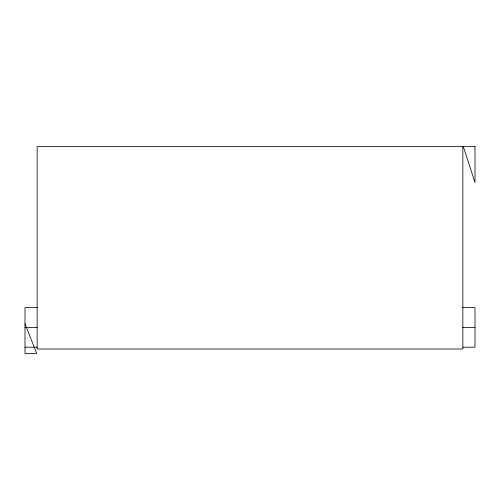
<?xml version="1.0" encoding="UTF-8"?>
<svg xmlns="http://www.w3.org/2000/svg" width="500" height="500" viewBox="0 0 500 500"><rect width="100%" height="100%" fill="white"/><g stroke="black" fill="none" stroke-linecap="round" stroke-linejoin="round"><path stroke-width="0.75" d="M37.15 307.6L25 307.6L25 353.5L36.7 353.5L25 323.8M462.85 307.6L475 307.6L475 347.2L462.85 347.2M25 327.4L37.15 327.4M462.85 327.4L475 327.4M25 347.2L37.15 347.2M462.85 146.5L37.15 146.5L37.15 349L462.85 349L462.85 146.5M475 146.5L463.3 146.5L475 182.5L475 146.5"/></g></svg>
